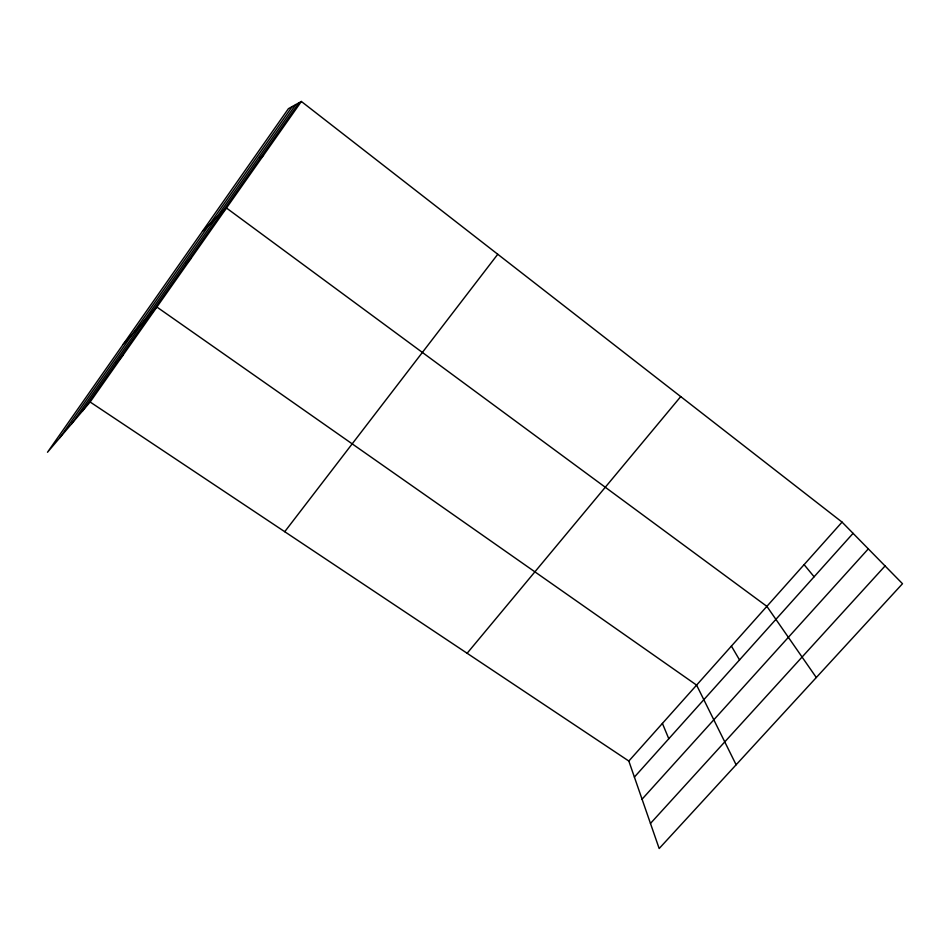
<?xml version="1.0" encoding="UTF-8"?>
<svg xmlns="http://www.w3.org/2000/svg" width="950" height="950" viewBox="0 0 950 950"><rect width="100%" height="100%" fill="white"/><g stroke="black" fill="none" stroke-linecap="round" stroke-linejoin="round"><path stroke-width="1.43" d="M59.886 437.653L292.22 106.566M71.737 423.688L295.818 104.559M82.436 411.077L299.048 102.766M90.131 402.004L301.364 101.472L842.056 522.108L902.5 583.716L659.169 848.528L628.829 761.045L90.131 402.004L47.5 452.259L288.432 108.668L301.364 101.472M284.739 531.703L497.753 254.268M467.127 653.268L680.722 396.601M116.256 362.947L123.156 355.015M628.829 761.045L842.056 522.108M634.398 777.088L853.076 533.342M123.12 344.411L156.881 307.04L696.599 685.116L736.119 764.774M642.057 799.199L868.312 548.862M650.465 823.436L885.079 565.951M186.093 263.542L191.306 258.056M202.481 231.254L226.468 208.026L766.876 606.361L816.299 677.516M260.158 158.104L263.494 155.349M804.104 564.644L814.102 576.769M731.417 646.095L739.528 659.906M662.411 723.425L668.788 738.744"/></g></svg>
